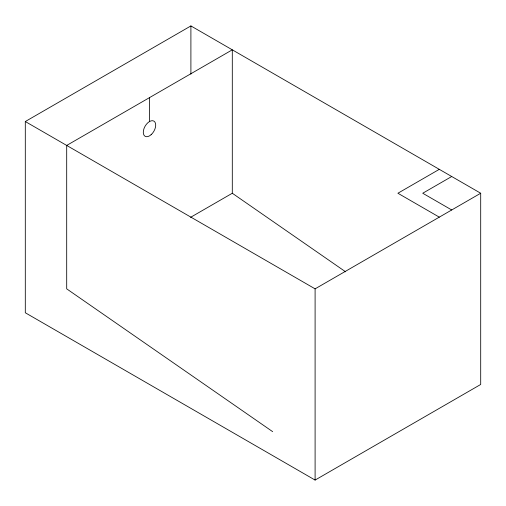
<?xml version="1.0" encoding="UTF-8"?>
<svg xmlns="http://www.w3.org/2000/svg" width="506" height="506" viewBox="0 0 506 506"><rect width="100%" height="100%" fill="white"/><g stroke="black" fill="none" stroke-linecap="round" stroke-linejoin="round"><path stroke-width="0.76" d="M25.3 121.535L190.901 25.926L480.7 193.241L480.7 384.465L315.099 480.074L25.3 312.759L25.3 121.535L315.099 288.85L480.7 193.241M190.56 217.346L232.298 193.248L232.298 49.828L66.697 145.437L66.697 288.856L272.664 431.662M439.303 169.339L397.899 193.241L439.303 217.144M451.719 176.512L422.738 193.241L451.719 209.977M232.298 193.248L345.642 271.836M315.099 288.85L315.099 480.074M190.901 25.926L190.901 74.129M149.498 97.633L149.498 121.535M151.104 134.71A8.785 5.073 -60 0 0 153.894 121.105A8.785 5.073 -60 0 0 143.502 130.314A8.785 5.073 -60 0 0 151.104 134.71"/></g></svg>
